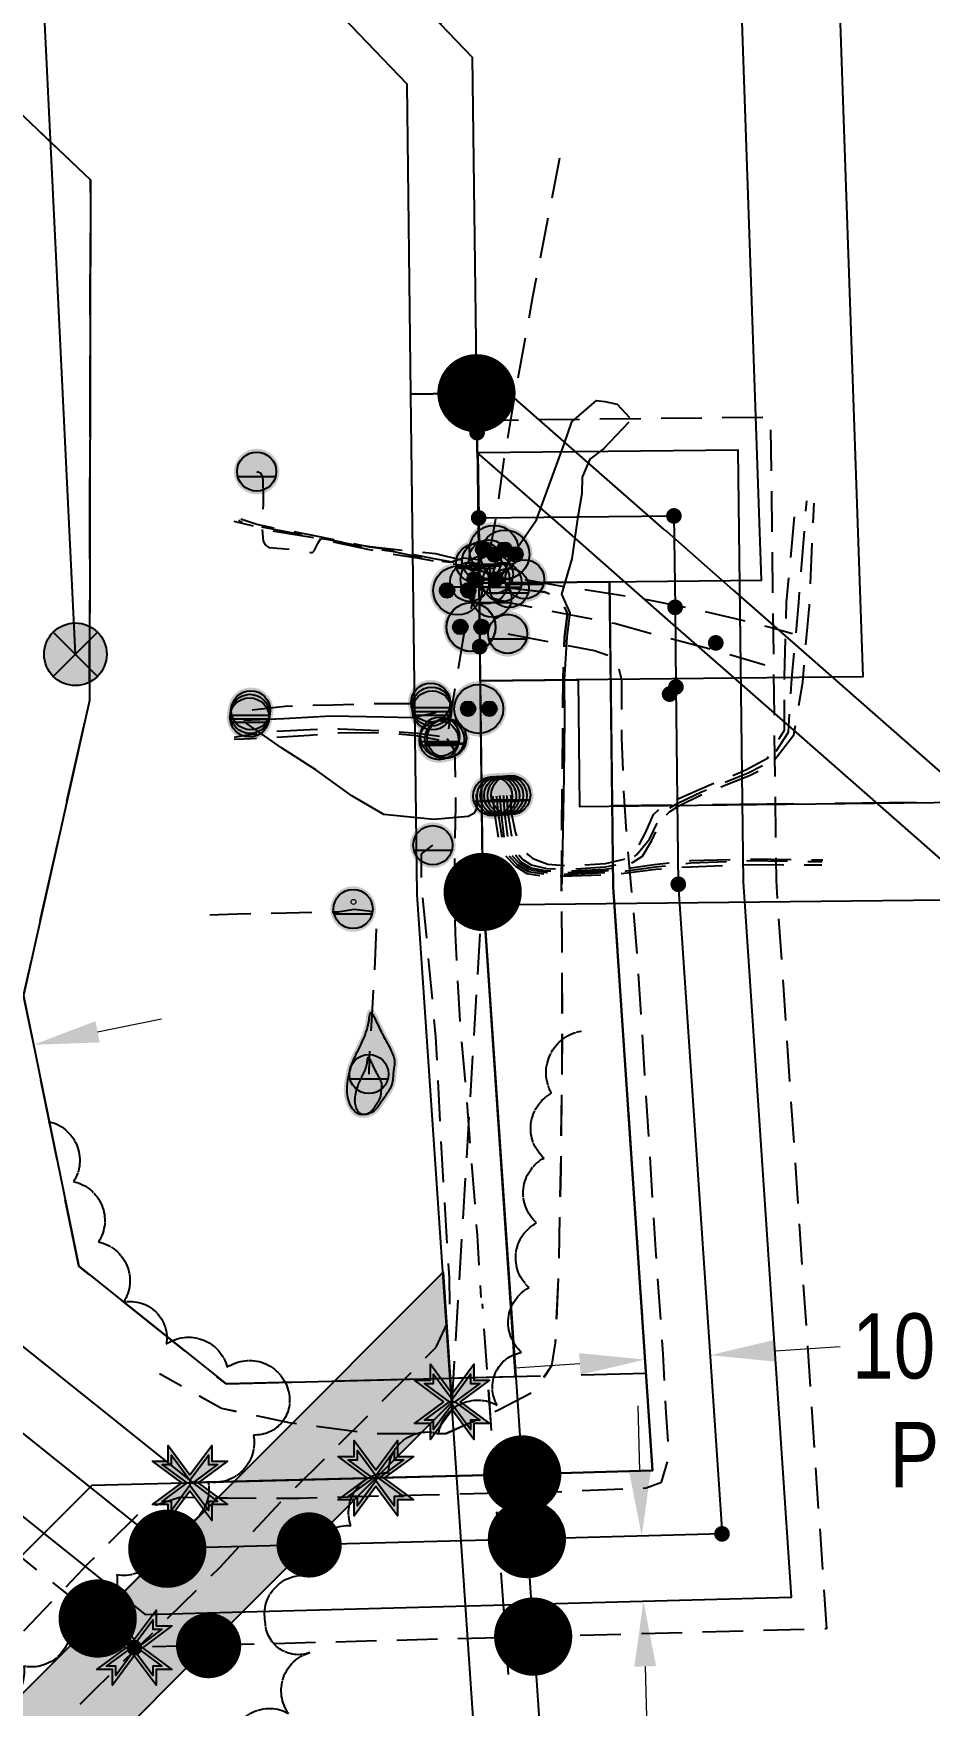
# Model space of a CAD drawing. Extents: x 623995 to 631000, y 5840139 to 5844688.
# Drawn here: x 625117.2 to 625254.6, y 5841146.2 to 5841402.6 of the extents above; entities that cross this region are included whole.
import ezdxf

# ---------------------------------------------------------------- set-up
doc = ezdxf.new("R2010")
doc.units = 0
doc.header["$LTSCALE"] = 5
doc.header["$PDSIZE"] = 0.5
for name, pattern in [('0', [1, 1, 0]), ('foc-ACCESSROAD', [3.75, 2.5, -1.25]), ('foc-TIELINE', [1.875, 1.25, -0.625]), ('POWERLINE5', [7.8, 2.4, -0.6, 0.6, -0.6, 0.6, -0.6, 2.4]), ('UG_PIPE', [1.875, 1.25, -0.625])]:
    doc.linetypes.add(name, pattern=pattern)
doc.layers.get('Defpoints').update_dxf_attribs({"color": 9})
for name, color, linetype in [('AS-CABLE', 224, 'foc-CABLE'), ('AS-PIPE-UG', 44, 'UG_PIPE'), ('AS-PIPE-UG-T', 44, 'Continuous'), ('AS-POWER', 104, 'foc-POWER'), ('AS-POWER-EXISTING', 72, 'POWERLINE5'), ('AS-SYMBOL', 7, 'Continuous'), ('C-RW', 13, 'Continuous'), ('C-WS', 13, 'foc-ACCESSROAD'), ('L-BD', 7, 'Continuous'), ('L-MON', 1, 'Continuous'), ('L-TIE', 7, 'foc-TIELINE'), ('P-PROPOSED', 10, 'Continuous'), ('P-PROPOSED-H', 21, 'Continuous'), ('T-BUSH', 110, '0')]:
    doc.layers.add(name, color=color, linetype=linetype)
doc.layers.add('AS-GENERAL', color=48, linetype='Continuous', lineweight=18)
doc.layers.add('C-RW-T', color=13, linetype='Continuous', lineweight=9)
doc.styles.add('80CG', font='ARIALN.TTF', dxfattribs={"height": 10})
doc.styles.add('foc-LtypeFont', font='ARIALN.TTF', dxfattribs={"height": 7.35})
doc.linetypes.add('foc-CABLE', pattern='A,2,-1,["C",foc-LtypeFont,S=0.2,R=0,X=-0.625,Y=-0.75],-1.24,8', length=12.24)
doc.linetypes.add('foc-POWER', pattern='A,6,-1,["P",foc-LtypeFont,S=0.2,R=0,X=-0.625,Y=-0.75],-1.24,4', length=12.24)
doc.dimstyles.new('Compass 5 000', dxfattribs={"dimscale": 5, "dimtxt": 9, "dimasz": 2, "dimexe": 0.2, "dimexo": 0.0625, "dimgap": 0.5, "dimtad": 0, "dimtih": 1, "dimtoh": 1, "dimzin": 0, "dimdsep": 46, "dimtxsty": '80CG', "dimcen": 0.1, "dimse1": 1, "dimse2": 1, "dimclrd": 256, "dimclrt": 256, "dimaunit": 1, "dimadec": 4, "dimazin": 0, "dimtfac": 0.06, "dimtofl": 0, "dimtmove": 0, "dimatfit": 1, "dimfxl": 0.2, "dimtolj": 1, "dimtzin": 0, "dimlwd": -1, "dimarcsym": 0})

# ---------------------------------------------------------------- blocks, each defined once
blk = doc.blocks.new('fdia')
at = {"color": 255, "const_width": 1}
blk.add_lwpolyline([(-0.5, 0, 1), (0.5, 0, 1)], format="xyb", close=True, dxfattribs=at)
blk = doc.blocks.new('Fdiaa')
blk.add_blockref('fdia', (0, 0))
blk = doc.blocks.new('fdib')
at = {"color": 1, "const_width": 1.6}
blk.add_lwpolyline([(-0.4, 0, 1), (0.4, 0, 1)], format="xyb", close=True, dxfattribs=at)
at = {"color": 1}
blk.add_circle((0, 0), 0.8, dxfattribs=at)
blk = doc.blocks.new('Fdibb')
blk.add_blockref('fdib', (0, 0))
blk = doc.blocks.new('fdicc')
for name in ['Fdibb', 'Fdiaa']:
    blk.add_blockref(name, (0, 0))
blk = doc.blocks.new('FDI')
blk.add_blockref('fdicc', (0, 0))
blk = doc.blocks.new('*D551')
at = {"layer": 'C-RW-T', "transparency": 16777216}
for p, q in [((625230.87, 5841200.59), (625240.85, 5841201.26)), ((625200.94, 5841198.57), (625190.97, 5841197.9))]:
    blk.add_line(p, q, dxfattribs=at)
for points in [[(625230.76, 5841202.25), (625230.99, 5841198.92), (625220.9, 5841199.91)], [(625200.83, 5841200.23), (625201.06, 5841196.91), (625210.92, 5841199.24)]]:
    blk.add_solid(points, dxfattribs=at)
at = {"layer": 'Defpoints', "color": 0, "transparency": 16777216}
for p in [(625210.16, 5841210.57), (625220.13, 5841211.24), (625220.9, 5841199.91)]:
    blk.add_point(p, dxfattribs=at)
at = {"layer": 'C-RW-T', "transparency": 16777216, "insert": (625279.94, 5841201.26), "char_height": 10, "attachment_point": 5, "style": '80CG'}
blk.add_mtext('\\A1;Obsidian\\P10.00 P/L R/W\\PPLA 091441', dxfattribs=at)
blk = doc.blocks.new('*D552')
at = {"layer": 'C-RW-T', "transparency": 16777216}
for p, q in [((625126.98, 5841249.5), (625136.78, 5841251.5)), ((625092.69, 5841242.52), (625074.81, 5841238.87))]:
    blk.add_line(p, q, dxfattribs=at)
for points in [[(625126.65, 5841251.13), (625127.31, 5841247.87), (625117.18, 5841247.51)], [(625092.36, 5841244.15), (625093.02, 5841240.88), (625102.49, 5841244.51)]]:
    blk.add_solid(points, dxfattribs=at)
at = {"layer": 'Defpoints', "color": 0, "transparency": 16777216}
for p in [(625102.49, 5841244.51), (625117.82, 5841244.37), (625103.13, 5841241.37)]:
    blk.add_point(p, dxfattribs=at)
at = {"layer": 'C-RW-T', "transparency": 16777216, "insert": (625035.73, 5841238.87), "char_height": 10, "attachment_point": 5, "style": '80CG'}
blk.add_mtext('\\A1;Obsidian\\P15.00 P/L R/W\\PPlan 892 3292\\PPLA 890473', dxfattribs=at)
blk = doc.blocks.new('POWERPOLE')
h = blk.add_hatch(color=255)
edge = h.paths.add_edge_path()
edge.add_arc((0, 0), 0.96, 0, 360)
at = {"linetype": 'Continuous'}
for p, q in [((0.679, -0.679), (-0.679, 0.679)), ((-0.679, -0.679), (0.679, 0.679))]:
    blk.add_line(p, q, dxfattribs=at)
blk.add_circle((0, 0), 0.96, dxfattribs=at)
blk = doc.blocks.new('RISER')
h = blk.add_hatch(color=255)
h.dxf.hatch_style = 1
edge = h.paths.add_edge_path()
edge.add_arc((0, 0), 0.7, 0, 360)
blk.add_hatch(color=48).paths.add_polyline_path([(0.581, -0.15), (-0.581, -0.15, 0.774597)])
at = {"color": 48}
blk.add_line((-0.581, -0.15), (0.581, -0.15), dxfattribs=at)
blk.add_circle((0, 0), 0.6, dxfattribs=at)
blk = doc.blocks.new('PIG')
h = blk.add_hatch(color=255)
h.dxf.hatch_style = 1
edge = h.paths.add_edge_path()
edge.add_arc((0, 0), 0.85, 0, 360)
at = {"layer": 'AS-SYMBOL'}
h = blk.add_hatch(color=48, dxfattribs=at)
h.dxf.hatch_style = 1
h.paths.add_polyline_path([(-0.101, 0.005, 1), (-0.551, 0.005, 1)])
h = blk.add_hatch(color=48, dxfattribs=at)
h.dxf.hatch_style = 1
h.paths.add_polyline_path([(0.101, 0.005, 1), (0.551, 0.005, 1)])
at = {"layer": 'AS-SYMBOL', "color": 48}
for centre, radius in [((0, 0), 0.75), ((-0.326, 0.005), 0.225), ((0.326, 0.005), 0.225)]:
    blk.add_circle(centre, radius, dxfattribs=at)
blk = doc.blocks.new('FLARE')
h = blk.add_hatch(color=255)
h.dxf.hatch_style = 1
h.paths.add_polyline_path([(0.163, 2.409, 0.114147), (0.125, 2.434), (0.109, 2.439, 0.261551), (0.012, 2.423), (0, 2.413, 0.131268), (-0.031, 2.371), (-0.04, 2.346, 0.041497), (-0.045, 2.33), (-0.053, 2.292, 0.015174), (-0.054, 2.286), (-0.061, 2.237, 0.004376), (-0.061, 2.236), (-0.068, 2.178), (-0.077, 2.114), (-0.087, 2.047), (-0.101, 1.977), (-0.118, 1.906), (-0.14, 1.833), (-0.165, 1.759), (-0.193, 1.684), (-0.223, 1.609), (-0.256, 1.534), (-0.289, 1.46), (-0.324, 1.388), (-0.358, 1.317), (-0.393, 1.247, 0.000505), (-0.393, 1.247), (-0.428, 1.176, 0.002398), (-0.428, 1.175), (-0.463, 1.104, 0.004177), (-0.464, 1.102), (-0.497, 1.029, 0.005735), (-0.498, 1.027), (-0.531, 0.951, 0.006994), (-0.532, 0.948), (-0.564, 0.869, 0.00791), (-0.565, 0.866), (-0.596, 0.781, 0.008323), (-0.597, 0.778), (-0.627, 0.688, 0.008095), (-0.628, 0.684), (-0.656, 0.59, 0.008067), (-0.656, 0.587), (-0.682, 0.489, 0.008387), (-0.682, 0.486), (-0.704, 0.386, 0.009056), (-0.705, 0.383), (-0.723, 0.283, 0.010123), (-0.724, 0.279), (-0.738, 0.181, 0.011689), (-0.739, 0.176), (-0.748, 0.081, 0.013925), (-0.748, 0.075), (-0.752, -0.017, 0.016488), (-0.752, -0.023), (-0.749, -0.11, 0.017255), (-0.749, -0.117), (-0.741, -0.198, 0.01735), (-0.74, -0.205), (-0.728, -0.28, 0.017311), (-0.726, -0.287), (-0.71, -0.357, 0.01715), (-0.708, -0.364), (-0.687, -0.429, 0.016886), (-0.685, -0.435), (-0.662, -0.495, 0.016546), (-0.659, -0.501), (-0.634, -0.556, 0.016164), (-0.631, -0.562), (-0.604, -0.611, 0.016329), (-0.6, -0.617), (-0.572, -0.661, 0.018828), (-0.568, -0.667), (-0.538, -0.707, 0.022087), (-0.533, -0.714), (-0.502, -0.748, 0.025345), (-0.495, -0.755), (-0.463, -0.785, 0.028234), (-0.454, -0.792), (-0.42, -0.817, 0.030298), (-0.409, -0.823), (-0.373, -0.843, 0.031129), (-0.362, -0.848), (-0.324, -0.864, 0.030544), (-0.312, -0.867), (-0.272, -0.878, 0.028465), (-0.26, -0.88), (-0.217, -0.887, 0.025311), (-0.207, -0.888), (-0.162, -0.89, 0.02283), (-0.153, -0.89), (-0.107, -0.887, 0.021226), (-0.099, -0.887), (-0.052, -0.88, 0.020401), (-0.044, -0.879), (0.002, -0.869, 0.020299), (0.01, -0.867), (0.055, -0.853, 0.020911), (0.063, -0.85), (0.106, -0.833, 0.022277), (0.114, -0.83), (0.154, -0.809, 0.023712), (0.163, -0.804), (0.2, -0.781, 0.022408), (0.207, -0.776), (0.242, -0.749, 0.01993), (0.248, -0.744), (0.28, -0.716, 0.017146), (0.285, -0.711), (0.314, -0.68, 0.014211), (0.318, -0.676), (0.345, -0.645, 0.011221), (0.348, -0.641), (0.374, -0.609, 0.008212), (0.376, -0.606), (0.4, -0.573, 0.005172), (0.402, -0.571), (0.425, -0.538, 0.002523), (0.425, -0.537), (0.448, -0.505, 0.001671), (0.448, -0.504), (0.47, -0.472, 0.001229), (0.471, -0.472), (0.492, -0.439, 0.00075), (0.493, -0.439), (0.514, -0.406, 0.00026), (0.515, -0.406), (0.537, -0.373), (0.56, -0.339), (0.583, -0.304), (0.608, -0.267), (0.634, -0.229, 0.001311), (0.634, -0.228), (0.661, -0.188, 0.003726), (0.662, -0.187), (0.689, -0.145, 0.006065), (0.691, -0.143), (0.717, -0.101, 0.008452), (0.719, -0.098), (0.744, -0.054, 0.010991), (0.746, -0.05), (0.77, -0.005, 0.013767), (0.772, 0), (0.793, 0.046, 0.016839), (0.795, 0.053), (0.813, 0.099, 0.019104), (0.815, 0.107), (0.829, 0.154, 0.016987), (0.83, 0.161), (0.841, 0.209, 0.013636), (0.842, 0.214), (0.849, 0.263, 0.010244), (0.85, 0.267), (0.855, 0.315, 0.006846), (0.856, 0.317), (0.86, 0.365, 0.003419), (0.86, 0.367), (0.863, 0.414), (0.867, 0.46), (0.871, 0.503), (0.876, 0.545), (0.881, 0.586), (0.887, 0.628, 0.001278), (0.887, 0.629), (0.893, 0.67, 0.004735), (0.893, 0.672), (0.898, 0.712, 0.008354), (0.899, 0.715), (0.902, 0.755, 0.012059), (0.902, 0.76), (0.904, 0.8, 0.015712), (0.904, 0.806), (0.903, 0.846, 0.018457), (0.903, 0.853), (0.899, 0.893, 0.018102), (0.898, 0.9), (0.891, 0.94, 0.016533), (0.89, 0.946), (0.88, 0.987, 0.014576), (0.878, 0.992), (0.866, 1.034, 0.012435), (0.864, 1.038), (0.849, 1.081, 0.010283), (0.847, 1.085), (0.829, 1.13, 0.00824), (0.828, 1.133), (0.807, 1.18, 0.00638), (0.806, 1.182), (0.782, 1.232, 0.004735), (0.781, 1.234), (0.755, 1.286, 0.003388), (0.755, 1.287), (0.727, 1.341, 0.002345), (0.726, 1.342), (0.697, 1.398, 0.001492), (0.696, 1.399), (0.666, 1.455, 0.000746), (0.666, 1.456), (0.635, 1.513), (0.604, 1.569), (0.575, 1.625), (0.546, 1.678), (0.52, 1.729), (0.495, 1.779), (0.471, 1.827), (0.448, 1.875), (0.425, 1.923), (0.401, 1.973), (0.377, 2.023), (0.353, 2.076, 0.000332), (0.353, 2.076), (0.327, 2.132, 0.001849), (0.326, 2.132), (0.3, 2.188, 0.0038), (0.299, 2.189), (0.273, 2.242, 0.006473), (0.272, 2.244), (0.246, 2.293, 0.010865), (0.244, 2.297), (0.22, 2.338, 0.019524), (0.215, 2.345), (0.193, 2.377, 0.041077), (0.183, 2.389)])
at = {"color": 48, "flags": 128}
for points in [[(0.109, -0.72), (0.069, -0.74), (0.026, -0.758), (-0.019, -0.771), (-0.065, -0.781), (-0.112, -0.788), (-0.158, -0.79), (-0.203, -0.788), (-0.246, -0.782), (-0.287, -0.771), (-0.325, -0.755), (-0.361, -0.735), (-0.395, -0.711), (-0.428, -0.681), (-0.458, -0.647), (-0.488, -0.608), (-0.516, -0.563), (-0.543, -0.514), (-0.569, -0.459), (-0.592, -0.399), (-0.612, -0.334), (-0.629, -0.264), (-0.642, -0.188), (-0.649, -0.107), (-0.652, -0.021), (-0.648, 0.071), (-0.639, 0.167), (-0.625, 0.265), (-0.607, 0.365), (-0.585, 0.464), (-0.56, 0.562), (-0.532, 0.656), (-0.502, 0.747), (-0.472, 0.831), (-0.439, 0.911), (-0.406, 0.987), (-0.373, 1.06), (-0.338, 1.132), (-0.304, 1.202), (-0.269, 1.273), (-0.233, 1.345), (-0.198, 1.418), (-0.164, 1.494), (-0.131, 1.57), (-0.1, 1.648), (-0.071, 1.725), (-0.045, 1.803), (-0.022, 1.88), (-0.003, 1.955), (0.011, 2.029), (0.022, 2.1), (0.031, 2.165), (0.038, 2.223), (0.045, 2.272), (0.053, 2.31), (0.063, 2.335), (0.075, 2.345), (0.091, 2.339), (0.111, 2.319), (0.133, 2.287), (0.158, 2.246), (0.183, 2.197), (0.21, 2.144), (0.236, 2.089), (0.262, 2.034), (0.287, 1.981), (0.311, 1.93), (0.334, 1.88), (0.358, 1.832), (0.381, 1.783), (0.406, 1.734), (0.431, 1.684), (0.458, 1.632), (0.486, 1.578), (0.516, 1.522), (0.547, 1.465), (0.578, 1.408), (0.608, 1.351), (0.638, 1.295), (0.666, 1.241), (0.692, 1.189), (0.715, 1.139), (0.736, 1.092), (0.755, 1.048), (0.77, 1.005), (0.783, 0.963), (0.792, 0.923), (0.799, 0.883), (0.803, 0.843), (0.804, 0.804), (0.803, 0.764), (0.799, 0.724), (0.794, 0.684), (0.788, 0.642), (0.782, 0.6), (0.776, 0.557), (0.771, 0.513), (0.767, 0.468), (0.764, 0.421), (0.76, 0.374), (0.756, 0.326), (0.75, 0.278), (0.743, 0.23), (0.733, 0.182), (0.719, 0.134), (0.702, 0.087), (0.681, 0.041), (0.658, -0.004), (0.632, -0.048), (0.606, -0.091), (0.579, -0.132), (0.552, -0.172), (0.525, -0.211), (0.5, -0.248), (0.477, -0.283), (0.454, -0.317), (0.431, -0.351), (0.409, -0.383), (0.388, -0.416), (0.366, -0.448), (0.343, -0.481), (0.32, -0.514), (0.296, -0.547), (0.27, -0.579), (0.242, -0.611), (0.213, -0.641), (0.181, -0.67), (0.147, -0.696)], [(0.018, -0.749), (-0.005, -0.76), (-0.029, -0.77), (-0.054, -0.778), (-0.08, -0.783), (-0.106, -0.787), (-0.132, -0.788), (-0.157, -0.787), (-0.181, -0.783), (-0.204, -0.777), (-0.225, -0.769), (-0.246, -0.758), (-0.265, -0.744), (-0.283, -0.727), (-0.3, -0.708), (-0.317, -0.686), (-0.332, -0.661), (-0.348, -0.633), (-0.362, -0.603), (-0.375, -0.569), (-0.386, -0.533), (-0.396, -0.493), (-0.403, -0.451), (-0.407, -0.406), (-0.408, -0.357), (-0.406, -0.306), (-0.401, -0.252), (-0.394, -0.197), (-0.383, -0.142), (-0.371, -0.086), (-0.357, -0.031), (-0.341, 0.022), (-0.325, 0.072), (-0.308, 0.12), (-0.29, 0.165), (-0.271, 0.207), (-0.252, 0.248), (-0.233, 0.288), (-0.213, 0.328), (-0.194, 0.367), (-0.174, 0.407), (-0.155, 0.449), (-0.135, 0.491), (-0.117, 0.534), (-0.099, 0.577), (-0.083, 0.62), (-0.068, 0.664), (-0.056, 0.707), (-0.045, 0.749), (-0.037, 0.791), (-0.031, 0.83), (-0.026, 0.867), (-0.022, 0.899), (-0.018, 0.927), (-0.014, 0.948), (-0.008, 0.962), (-0.001, 0.968), (0.008, 0.964), (0.019, 0.953), (0.031, 0.935), (0.045, 0.912), (0.059, 0.885), (0.074, 0.855), (0.089, 0.824), (0.103, 0.793), (0.117, 0.764), (0.131, 0.735), (0.144, 0.707), (0.157, 0.68), (0.17, 0.653), (0.184, 0.625), (0.198, 0.597), (0.213, 0.568), (0.229, 0.538), (0.246, 0.507), (0.263, 0.475), (0.28, 0.443), (0.297, 0.411), (0.314, 0.38), (0.329, 0.349), (0.344, 0.32), (0.357, 0.292), (0.369, 0.266), (0.379, 0.241), (0.388, 0.217), (0.395, 0.194), (0.4, 0.171), (0.404, 0.149), (0.406, 0.126), (0.407, 0.104), (0.406, 0.082), (0.404, 0.06), (0.401, 0.037), (0.398, 0.014), (0.395, -0.009), (0.391, -0.034), (0.388, -0.058), (0.386, -0.084), (0.384, -0.11), (0.382, -0.136), (0.38, -0.163), (0.377, -0.19), (0.373, -0.217), (0.367, -0.244), (0.359, -0.271), (0.349, -0.297), (0.338, -0.323), (0.325, -0.348), (0.311, -0.373), (0.296, -0.397), (0.281, -0.42), (0.265, -0.442), (0.251, -0.464), (0.237, -0.484), (0.223, -0.504), (0.211, -0.523), (0.198, -0.542), (0.186, -0.56), (0.174, -0.579), (0.161, -0.597), (0.149, -0.615), (0.136, -0.633), (0.122, -0.652), (0.108, -0.67), (0.092, -0.688), (0.076, -0.705), (0.058, -0.721), (0.039, -0.736)]]:
    blk.add_lwpolyline(points, close=True, dxfattribs=at)
blk = doc.blocks.new('PLIA')
at = {"color": 255, "const_width": 1}
blk.add_lwpolyline([(-0.5, 0, 1), (0.5, 0, 1)], format="xyb", close=True, dxfattribs=at)
blk = doc.blocks.new('PLIAA')
blk.add_blockref('PLIA', (0, 0))
blk = doc.blocks.new('PLIB')
at = {"color": 1}
blk.add_circle((0, 0), 0.8, dxfattribs=at)
blk = doc.blocks.new('PLIBB')
blk.add_blockref('PLIB', (0, 0))
blk = doc.blocks.new('PLICC')
for name in ['PLIAA', 'PLIBB']:
    blk.add_blockref(name, (0, 0))
blk = doc.blocks.new('PLI')
blk.add_blockref('PLICC', (0, 0))
blk = doc.blocks.new('TEMP')
h = blk.add_hatch(color=255)
h.dxf.hatch_style = 1
h.paths.add_polyline_path([(0, 0.251), (-0.666, 1.152), (-0.666, 0.666), (-1.152, 0.666), (-0.251, 0), (-1.152, -0.666), (-0.666, -0.666), (-0.666, -1.152), (0, -0.251), (0.666, -1.152), (0.666, -0.666), (1.152, -0.666), (0.251, 0), (1.152, 0.666), (0.666, 0.666), (0.666, 1.152)])
h.paths.add_polyline_path([(0.566, 0.849), (0.566, 0.566), (0.849, 0.566), (0.083, 0), (0.849, -0.566), (0.566, -0.566), (0.566, -0.849), (0, -0.083), (-0.566, -0.849), (-0.566, -0.566), (-0.849, -0.566), (-0.083, 0), (-0.849, 0.566), (-0.566, 0.566), (-0.566, 0.849), (0, 0.083)], flags=16)
h = blk.add_hatch(color=1)
h.dxf.hatch_style = 1
h.paths.add_polyline_path([(0, 0.083), (-0.566, 0.849), (-0.566, 0.566), (-0.849, 0.566), (-0.083, 0), (-0.849, -0.566), (-0.566, -0.566), (-0.566, -0.849), (0, -0.083), (0.566, -0.849), (0.566, -0.566), (0.849, -0.566), (0.083, 0), (0.849, 0.566), (0.566, 0.566), (0.566, 0.849)])
at = {"color": 1}
for p, q in [((-0.083, 0), (0.083, 0)), ((0, 0.083), (0, -0.083))]:
    blk.add_line(p, q, dxfattribs=at)
at = {"color": 255, "flags": 128}
blk.add_lwpolyline([(-0.251, 0), (-1.152, 0.666), (-0.666, 0.666), (-0.666, 1.152), (0, 0.251), (0.666, 1.152), (0.666, 0.666), (1.152, 0.666), (0.251, 0), (1.152, -0.666), (0.666, -0.666), (0.666, -1.152), (0, -0.251), (-0.666, -1.152), (-0.666, -0.666), (-1.152, -0.666)], close=True, dxfattribs=at)
at = {"color": 1, "flags": 128}
blk.add_lwpolyline([(-0.083, 0), (-0.849, 0.566), (-0.566, 0.566), (-0.566, 0.849), (0, 0.083), (0.566, 0.849), (0.566, 0.566), (0.849, 0.566), (0.083, 0), (0.849, -0.566), (0.566, -0.566), (0.566, -0.849), (0, -0.083), (-0.566, -0.849), (-0.566, -0.566), (-0.849, -0.566)], close=True, dxfattribs=at)
blk = doc.blocks.new('*D779')
at = {"layer": 'C-RW-T', "transparency": 16777216}
for p, q in [((625210.16, 5841182.17), (625209.89, 5841192.17)), ((625210.96, 5841152.19), (625212.28, 5841102.83)), ((625212.28, 5841102.83), (625222.28, 5841102.83))]:
    blk.add_line(p, q, dxfattribs=at)
for points in [[(625211.82, 5841182.22), (625208.49, 5841182.13), (625210.43, 5841172.18)], [(625212.63, 5841152.24), (625209.29, 5841152.15), (625210.69, 5841162.19)]]:
    blk.add_solid(points, dxfattribs=at)
at = {"layer": 'Defpoints', "color": 0, "transparency": 16777216}
for p in [(625210.59, 5841172.18), (625210.69, 5841162.19), (625210.86, 5841162.2)]:
    blk.add_point(p, dxfattribs=at)
at = {"layer": 'C-RW-T', "transparency": 16777216, "insert": (625269.61, 5841102.83), "char_height": 10, "attachment_point": 5, "style": '80CG', "bg_fill": 3, "box_fill_scale": 1.1, "bg_fill_color": 256, "bg_fill_true_color": 13158600, "bg_fill_transparency": 0}
blk.add_mtext('\\A1;Obsidian\\P10.00 P/L R/W\\PPLA 091615\\P(Not Constructed)\\P(To be Cancelled)', dxfattribs=at)

msp = doc.modelspace()

# ---------------------------------------------------------------- hatches: boundary and pattern name
at = {"layer": 'P-PROPOSED-H'}
h = msp.add_hatch(color=256, dxfattribs=at)
h.dxf.hatch_style = 1
h.paths.add_polyline_path([(624528.185, 5840552.01), (624527.854, 5840563.802), (624529.77, 5840565.855), (624790.995, 5840841.838), (624815.046, 5840842.48), (624880.629, 5840911.844), (624897.855, 5840930.054), (625179.993, 5841212.629), (625181.289, 5841192.706), (624908.61, 5840919.604), (624898.394, 5840908.801), (624902.029, 5840905.364), (624823.873, 5840822.716), (624799.816, 5840822.074), (624543.216, 5840550.977), (624517.045, 5840530.799), (624499.835, 5840526.987), (624501.83, 5840510.541), (624491.906, 5840509.337), (624488.819, 5840534.787), (624512.707, 5840540.077)])

# ---------------------------------------------------------------- linework, layer by layer
at = {"layer": 'AS-CABLE', "flags": 128}
for points in [[(625188.252, 5841318.109), (625191.282, 5841323.588), (625194.271, 5841327.996), (625198.536, 5841339.624), (625199.695, 5841343.055), (625203.505, 5841346.313), (625204.775, 5841346.168), (625206.671, 5841345.722), (625208.537, 5841343.695)], [(625208.438, 5841343), (625204.549, 5841338.891), (625202.488, 5841337.31), (625201.314, 5841334.538), (625201.256, 5841332.045), (625200.586, 5841328.151), (625199.717, 5841322.022), (625198.148, 5841316.63), (625199.386, 5841313.723), (625198.932, 5841310.069), (625198.55, 5841303.483), (625198.563, 5841297.462), (625198.479, 5841288.717), (625198.173, 5841272.145)], [(625178.842, 5841298.412), (625175.188, 5841297.638), (625170.895, 5841297.758), (625162.822, 5841297.894), (625155.562, 5841297.502), (625149.399, 5841297.25)], [(625185.064, 5841285.955), (625185.147, 5841283.792), (625184.698, 5841282.991), (625183.831, 5841282.502), (625178.531, 5841282.048), (625170.9, 5841282.817), (625165.965, 5841285.704), (625160.434, 5841289.655), (625155.191, 5841293.026), (625149.412, 5841297.068)]]:
    msp.add_lwpolyline(points, dxfattribs=at)
at = {"layer": 'AS-GENERAL'}
msp.add_circle((625166.233, 5841269.419), 0.378, dxfattribs=at)
at = {"layer": 'AS-PIPE-UG', "flags": 128}
for points in [[(625186.965, 5841322), (625187.091, 5841322.822), (625188.149, 5841328.522), (625189.35, 5841337.332), (625191.366, 5841349.201), (625193.796, 5841362.511), (625197.999, 5841384.23)], [(625151.385, 5841335.402), (625151.418, 5841335.391), (625151.948, 5841335.199), (625152.219, 5841334.65), (625152.316, 5841334.192), (625152.376, 5841331.608), (625152.364, 5841330.257), (625152.212, 5841328.433), (625152.191, 5841327.215), (625152.374, 5841324.722), (625152.712, 5841324.147), (625153.275, 5841323.75), (625155.205, 5841323.63), (625157.725, 5841323.334), (625159.683, 5841323.003), (625159.969, 5841323.014), (625160.206, 5841323.27), (625160.813, 5841324.496), (625161.208, 5841325.143), (625161.745, 5841325.104), (625162.656, 5841324.942), (625168.812, 5841323.932), (625172.357, 5841323.481), (625178.807, 5841322.842), (625184.862, 5841321.38)], [(625189.25, 5841285.662), (625189.348, 5841283.354), (625189.902, 5841278.969), (625190.758, 5841277.029), (625191.917, 5841275.547), (625193.428, 5841274.633), (625195.891, 5841274.185), (625199.641, 5841274.175), (625204.874, 5841274.423), (625208.008, 5841274.996), (625209.007, 5841275.454), (625210.547, 5841276.448), (625211.954, 5841278.822), (625213.512, 5841282.109), (625214.676, 5841283.205), (625216.133, 5841284.126), (625219.705, 5841285.918), (625226.952, 5841288.791), (625230.183, 5841290.419), (625233.755, 5841295.058), (625235.111, 5841303.111), (625236.137, 5841314.809), (625236.871, 5841330.576)], [(625189.763, 5841285.697), (625189.829, 5841283.346), (625190.534, 5841278.999), (625191.123, 5841277.199), (625192.199, 5841275.912), (625193.482, 5841275.12), (625195.899, 5841274.522), (625199.634, 5841274.47), (625204.83, 5841274.78), (625207.972, 5841275.418), (625209.687, 5841276.693), (625211.64, 5841279.015), (625213.19, 5841282.36), (625214.357, 5841283.654), (625215.985, 5841284.565), (625219.598, 5841286.291), (625226.74, 5841289.21), (625229.936, 5841290.855), (625232.925, 5841295.444), (625233.459, 5841303.658), (625234.498, 5841315.269), (625235.743, 5841330.914)], [(625190.351, 5841285.698), (625190.352, 5841283.412), (625191.025, 5841280.161), (625191.365, 5841279.069), (625192.292, 5841277.426), (625193.017, 5841276.645), (625193.716, 5841276.097), (625196.016, 5841275.217), (625199.654, 5841274.943), (625204.861, 5841275.288), (625207.719, 5841275.995), (625209.729, 5841277.562), (625211.029, 5841280.027), (625212.241, 5841282.813), (625213.586, 5841284.083), (625215.615, 5841285.084), (625219.257, 5841286.66), (625226.414, 5841289.682), (625229.726, 5841291.453), (625232.301, 5841295.749), (625232.319, 5841303.88), (625232.648, 5841315.337), (625234.063, 5841330.853)], [(625187.645, 5841319.675), (625184.982, 5841320.268), (625182.334, 5841321.065), (625178.317, 5841321.696), (625176.036, 5841322.134), (625172.298, 5841322.686), (625168.694, 5841323.389), (625160.121, 5841325.218), (625154.117, 5841326.219), (625152.767, 5841326.543), (625147.922, 5841327.773)], [(625185.883, 5841321.693), (625185.401, 5841321.854), (625183.12, 5841322.109), (625181.048, 5841321.458), (625178.335, 5841321.841), (625176.093, 5841322.312), (625172.417, 5841323.094), (625168.798, 5841323.653), (625160.222, 5841325.355), (625154.07, 5841326.526), (625153.014, 5841326.729), (625151.326, 5841327.066), (625150.321, 5841327.384), (625148.838, 5841327.732), (625148.642, 5841327.952)], [(625188.936, 5841318.445), (625187.367, 5841318.754), (625186.876, 5841318.822), (625187.24, 5841320.385), (625185.015, 5841320.862), (625182.237, 5841321.358), (625178.37, 5841322.091), (625172.389, 5841323.285), (625168.744, 5841323.806), (625160.258, 5841325.531), (625154.114, 5841326.721), (625151.409, 5841327.269), (625148.944, 5841328.096)], [(625190.129, 5841317.588), (625195.618, 5841316.944), (625197.481, 5841316.153), (625198.306, 5841315.084), (625199.02, 5841313.65), (625198.557, 5841310.034), (625198.31, 5841303.609), (625198.281, 5841297.458), (625198.214, 5841288.694), (625198.073, 5841272.132), (625198.16, 5841262.812), (625198.196, 5841251.689), (625198.155, 5841242.15), (625197.981, 5841228.404), (625197.646, 5841212.559), (625197.154, 5841201.819), (625196.571, 5841198.303), (625193.99, 5841194.361), (625188.567, 5841191.54), (625180.431, 5841187.879), (625169.131, 5841187.86), (625156.39, 5841189.544), (625145.969, 5841191.746), (625136.463, 5841197.051)], [(625190.149, 5841317.577), (625195.638, 5841316.933), (625197.501, 5841316.142), (625198.326, 5841315.073), (625199.04, 5841313.639), (625198.577, 5841310.023), (625198.33, 5841303.598), (625198.301, 5841297.447), (625198.234, 5841288.683), (625198.093, 5841272.121), (625198.18, 5841262.801), (625198.216, 5841251.678), (625198.175, 5841242.139), (625198.001, 5841228.393), (625197.666, 5841212.548), (625197.174, 5841201.808), (625196.591, 5841198.292), (625194.01, 5841194.35), (625188.587, 5841191.529), (625180.451, 5841187.868), (625169.151, 5841187.849), (625156.41, 5841189.533), (625145.989, 5841191.735), (625136.483, 5841197.04)], [(625180.842, 5841295.949), (625181.127, 5841297.833), (625181.669, 5841301.247), (625183.321, 5841311.159), (625184.689, 5841315.829), (625184.813, 5841316.42), (625184.075, 5841318.194)], [(625192.484, 5841318.879), (625198.506, 5841317.804), (625209.347, 5841316.151), (625218.335, 5841314.378), (625224.764, 5841312.878), (625230.474, 5841311.463), (625233.558, 5841310.552)], [(625187.485, 5841316.061), (625190.303, 5841315.29), (625196.876, 5841313.972), (625206.271, 5841312.134), (625211.7, 5841310.638), (625221.079, 5841308.168), (625229.325, 5841305.761)], [(624584.91, 5840635.459), (624607.857, 5840660.307), (624638.046, 5840692.515), (624677.614, 5840736.471), (624714.058, 5840773.65), (624745.206, 5840805.234), (624772.857, 5840833.634), (624782.035, 5840843.081), (624787.047, 5840848.028), (624792.96, 5840852.262), (624798.5, 5840852.347), (624808.462, 5840852.119), (624816.042, 5840855.515), (624821.034, 5840860.584), (624826.113, 5840865.798), (624834.424, 5840874.468), (624846.542, 5840887.021), (624867.918, 5840907.435), (624885.491, 5840924.885), (624901.201, 5840940.867), (624937.675, 5840978.783), (624983.068, 5841025.055), (625024.845, 5841066.072), (625062.897, 5841104.04), (625103.314, 5841144.655), (625125.633, 5841168.05), (625133.974, 5841176.238), (625139.556, 5841178.16), (625146.873, 5841178.018), (625157.921, 5841177.995), (625176.786, 5841178.514), (625198.338, 5841179.017), (625211.126, 5841179.55), (625213.484, 5841180.465), (625214.622, 5841184.455), (625214.192, 5841191.131), (625213.726, 5841200.063), (625212.663, 5841215.246), (625209.846, 5841259.812), (625209.176, 5841268.406), (625208.198, 5841278.425), (625207.661, 5841287.246), (625207.373, 5841294.54), (625207.385, 5841303.409), (625206.597, 5841306.757), (625203.2, 5841307.914), (625189.887, 5841310.491)], [(625175.634, 5841299.794), (625170.904, 5841299.809), (625163.074, 5841299.589), (625155.767, 5841299.401), (625150.476, 5841298.804)], [(625179.425, 5841294.756), (625175.977, 5841295.264), (625170.815, 5841295.619), (625164.083, 5841295.889), (625159.604, 5841295.816), (625153.373, 5841295.494), (625149.325, 5841294.897), (625147.935, 5841294.653)], [(625179.353, 5841294.218), (625175.859, 5841294.896), (625170.707, 5841295.335), (625163.903, 5841295.316), (625159.41, 5841294.924), (625153.301, 5841294.572), (625149.436, 5841294.394), (625147.959, 5841294.341)], [(625180.543, 5841294.474), (625181.708, 5841292.683), (625181.897, 5841284.204), (625181.67, 5841273.091), (625181.806, 5841264.541), (625182.536, 5841251.174), (625183.767, 5841236.621), (625185.182, 5841218.331), (625185.757, 5841208.749)], [(625187.611, 5841285.542), (625187.825, 5841283.258), (625188.449, 5841279.146), (625189.407, 5841276.604), (625191.083, 5841274.914), (625192.793, 5841273.773), (625195.89, 5841273.308), (625199.66, 5841273.417), (625204.743, 5841273.579), (625208.221, 5841273.88), (625212.611, 5841274.443), (625217.886, 5841274.821), (625226.896, 5841275.154), (625238.057, 5841275.08)], [(625188.172, 5841285.56), (625188.358, 5841283.218), (625188.996, 5841279.147), (625189.791, 5841276.789), (625191.373, 5841275.081), (625193.027, 5841274.09), (625195.909, 5841273.638), (625199.659, 5841273.693), (625204.804, 5841273.907), (625208.133, 5841274.172), (625212.51, 5841274.784), (625217.978, 5841275.415), (625226.738, 5841275.742), (625238.101, 5841275.593)], [(625188.696, 5841285.557), (625188.817, 5841283.326), (625189.302, 5841279.079), (625190.21, 5841276.873), (625191.613, 5841275.344), (625193.192, 5841274.379), (625195.895, 5841273.944), (625199.684, 5841273.939), (625204.812, 5841274.203), (625208.1, 5841274.534), (625212.319, 5841275.168), (625217.982, 5841275.743), (625226.824, 5841276.01), (625238.196, 5841275.866)], [(624496.266, 5840514.901), (624496.259, 5840514.9), (624495.089, 5840523.651), (624494.327, 5840530.887), (624498.884, 5840533.32), (624508.932, 5840534.167), (624514.874, 5840535.436), (624529.762, 5840551.544), (624551.716, 5840574.076), (624565.672, 5840588.389), (624585.366, 5840608.676), (624594.439, 5840618.431), (624652.183, 5840679.447), (624727.434, 5840757.795), (624779.127, 5840811.73), (624799.364, 5840827.553), (624816.672, 5840829.903), (624824.887, 5840833.873), (624829.24, 5840838.71), (624845.423, 5840856.568), (624859.273, 5840871.579), (624870.458, 5840883.129), (624889.062, 5840900.675), (624896.065, 5840909.275), (624893.111, 5840913.459), (624896.142, 5840918.907), (624904.193, 5840926.975), (624921.205, 5840944.333), (624943.806, 5840966.939), (624980.533, 5841003.494), (625018.452, 5841040.736), (625046.791, 5841069.361), (625071.824, 5841094.422), (625101.344, 5841123.488), (625126.659, 5841148.769), (625145.725, 5841167.367), (625155.073, 5841177.417), (625168.467, 5841190.643), (625178.9, 5841201.129), (625181.047, 5841205.741), (625180.932, 5841211.774), (625180.04, 5841226.117), (625178.862, 5841248.742), (625177.663, 5841261.653), (625176.642, 5841272.601), (625176.673, 5841276.775), (625178.405, 5841278.109), (625178.398, 5841278.118)], [(625144.224, 5841267.437), (625148.397, 5841267.606), (625155.952, 5841267.759), (625163.887, 5841267.896), (625166.335, 5841268.301), (625168.532, 5841268.036), (625169.57, 5841267.774), (625169.845, 5841267.65), (625169.87, 5841267.046), (625169.738, 5841265.643), (625169.36, 5841257.53), (625169.039, 5841252.062), (625168.62, 5841245.189), (625168.589, 5841243.011)], [(625189.993, 5841150.956), (625188.604, 5841170.431), (625187.511, 5841186.641), (625185.999, 5841207.805)], [(625190.013, 5841150.945), (625188.624, 5841170.42), (625187.531, 5841186.63), (625186.019, 5841207.794)]]:
    msp.add_lwpolyline(points, dxfattribs=at)
at = {"layer": 'AS-PIPE-UG-T', "flags": 128}
for points in [[(625186.965, 5841322), (625186.956, 5841321.963)], [(625184.862, 5841321.38), (625184.961, 5841321.348)], [(625187.645, 5841319.675), (625187.698, 5841319.667)], [(625184.075, 5841318.194), (625184.05, 5841318.482)], [(625188.936, 5841318.445), (625188.987, 5841318.449)], [(625190.149, 5841317.577), (625190.113, 5841317.568)], [(625187.485, 5841316.061), (625187.478, 5841316.057)], [(625188.172, 5841285.56), (625188.179, 5841285.635)], [(625188.696, 5841285.557), (625188.696, 5841285.557), (625188.677, 5841285.711)], [(625189.25, 5841285.662), (625189.259, 5841285.725)], [(625189.763, 5841285.697), (625189.801, 5841285.738)], [(625190.351, 5841285.698), (625190.354, 5841285.807)], [(625187.611, 5841285.542), (625187.576, 5841285.628)]]:
    msp.add_lwpolyline(points, dxfattribs=at)
at = {"layer": 'AS-POWER', "flags": 128}
msp.add_lwpolyline([(625019.169, 5841503.383), (625101.925, 5841424.804), (625118.132, 5841418.998), (625123.569, 5841307.407)], dxfattribs=at)
at = {"layer": 'C-RW', "flags": 128}
for points in [[(625280.178, 5841636.882), (625234.246, 5841598.977), (625234.6, 5841586.231), (625234.772, 5841580.06), (625235.215, 5841567.281), (625235.447, 5841560.594), (625235.9, 5841547.541), (625236.819, 5841521.039), (625237.089, 5841513.252), (625244.322, 5841303.915), (625185.69, 5841303.3), (625185.533, 5841318.294), (625228.805, 5841318.748), (625222.52, 5841500.327), (625222.25, 5841508.114), (625221.331, 5841534.614), (625220.877, 5841547.667), (625220.615, 5841555.232), (625219.959, 5841574.149), (625219.519, 5841586.824), (625218.863, 5841605.743), (625272.72, 5841650.188)], [(625285.174, 5841627.969), (625210.168, 5841566.069), (625195.336, 5841553.83), (625159.854, 5841524.549), (625124.14, 5841461.841), (625131.11, 5841454.569), (625145.26, 5841439.808), (625184.448, 5841398.925), (625185.09, 5841347.416), (625175.034, 5841347.291), (625174.442, 5841394.832), (625137.733, 5841433.13), (625123.583, 5841447.892), (625116.613, 5841455.163), (625111.692, 5841460.298), (625152.03, 5841531.13), (625194.896, 5841566.504), (625209.729, 5841578.744), (625280.178, 5841636.882)], [(624870.474, 5841173.221), (625090.285, 5841358.912), (625090.184, 5841304.204), (625079.274, 5841255.406), (625091.752, 5841194.154), (625134.291, 5841160.145), (625233.413, 5841162.799), (625226.029, 5841272.52), (625225.24, 5841338.705), (625185.323, 5841338.286), (625185.428, 5841328.29), (625215.363, 5841328.604), (625215.551, 5841314.582), (625215.674, 5841302.373), (625216.037, 5841272.124), (625222.74, 5841172.513), (625192.818, 5841171.692), (625137.624, 5841170.262), (625100.824, 5841199.699), (625089.496, 5841255.309), (625100.179, 5841303.091), (625100.299, 5841368.317), (625093.723, 5841374.902), (624860.472, 5841177.858)], [(625947.869, 5840669.21), (625847.53, 5840757.242), (625816.655, 5840784.329), (625680.836, 5840903.483), (625659.781, 5840921.955), (625401.577, 5841148.495), (625272.16, 5841262.047), (625224.545, 5841303.821), (625214.434, 5841312.692), (625198.874, 5841326.344), (625187.62, 5841336.219), (625185.203, 5841338.339), (625185.036, 5841351.785), (625202.578, 5841336.394), (625213.832, 5841326.52), (625214.26, 5841326.22), (625224.38, 5841317.282), (625272.543, 5841275.009), (625415.626, 5841149.468), (625673.742, 5840923.005), (625694.786, 5840904.543), (625816.303, 5840797.937), (625847.178, 5840770.851), (625947.431, 5840682.883)], [(625201.656, 5840208.492), (625198.872, 5840309.322), (625198.039, 5840339.502), (625194.089, 5840482.563), (625191.302, 5840583.522), (625190.932, 5840596.919), (625213.786, 5840715.204), (625175.991, 5841270.548), (625175.034, 5841347.291), (625185.09, 5841347.416), (625186.043, 5841270.952), (625223.983, 5840713.486), (625201.013, 5840596.094), (625201.07, 5840594.054), (625204.412, 5840472.991), (625208.078, 5840340.197), (625208.911, 5840310.017), (625211.695, 5840209.172)], [(624887.092, 5840940.511), (625126.182, 5841179.965), (625192.559, 5841181.685), (625212.068, 5841182.22), (625206.045, 5841271.728), (625205.678, 5841302.263), (625205.555, 5841314.465), (625205.501, 5841318.504), (625185.533, 5841318.294), (625185.428, 5841328.29), (625185.533, 5841318.294)], [(625185.428, 5841328.29), (625215.363, 5841328.604), (625215.551, 5841314.582), (625215.674, 5841302.373), (625216.037, 5841272.124), (625222.74, 5841172.513), (625192.818, 5841171.692), (625137.677, 5841170.263), (624897.848, 5840930.061)], [(625946.439, 5840713.839), (625917.417, 5840736.003), (625846.469, 5840798.251), (625815.594, 5840825.339), (625722.881, 5840906.675), (625701.83, 5840925.144), (625443.915, 5841151.427), (625308.489, 5841270.251), (625186.182, 5841268.916), (625186.043, 5841270.952), (625185.69, 5841303.3), (625200.684, 5841303.464), (625200.895, 5841284.072), (625314.047, 5841285.317), (625330.616, 5841270.777), (625464.885, 5841152.879), (625722.472, 5840926.716), (625715.521, 5840926.188), (625736.58, 5840907.72), (625743.54, 5840908.248), (625815.07, 5840845.591), (625845.944, 5840818.546), (625926.714, 5840747.795), (625945.82, 5840733.16)]]:
    msp.add_lwpolyline(points, dxfattribs=at)
at = {"layer": 'C-WS', "flags": 128}
msp.add_lwpolyline([(625102.909, 5841401.966), (625145.432, 5841439.628), (625179.402, 5841404.189), (625269.337, 5841406.672), (625272.303, 5841284.858), (625205.896, 5841284.127), (625206.045, 5841271.728), (625211.066, 5841197.107), (625146.695, 5841195.496), (625124.095, 5841213.575), (625115.64, 5841255.081), (625125.755, 5841300.324), (625125.902, 5841380.121), (625102.909, 5841401.966)], close=True, dxfattribs=at)
at = {"layer": 'L-BD', "color": 5}
msp.add_line((625192.818, 5841171.692), (625192.79, 5841171.69), dxfattribs=at)
at = {"layer": 'L-TIE'}
msp.add_line((625181.345, 5841192.762), (625186.043, 5841270.952), dxfattribs=at)
at = {"layer": 'L-TIE', "flags": 128}
msp.add_lwpolyline([(625185.271, 5841343.284), (625230.178, 5841343.755), (625231.026, 5841272.717), (625238.749, 5841157.942), (625132.598, 5841155.1), (625087.216, 5841191.381), (625074.164, 5841255.454), (625085.187, 5841304.76), (625085.267, 5841348.13), (624875.474, 5841170.902), (624875.748, 5840916.425), (624891.555, 5840901.491), (624821.67, 5840827.687), (624797.61, 5840827.023), (624543.016, 5840558.048), (624543.674, 5840534.566), (624577.357, 5840495.897)], dxfattribs=at)
at = {"layer": 'P-PROPOSED', "flags": 128}
msp.add_lwpolyline([(624528.185, 5840552.01), (624527.854, 5840563.802), (624529.77, 5840565.855), (624790.995, 5840841.838), (624815.046, 5840842.48), (624880.629, 5840911.844), (624897.855, 5840930.054), (625179.993, 5841212.629), (625181.289, 5841192.706), (624908.61, 5840919.604), (624898.394, 5840908.801), (624902.029, 5840905.364), (624823.873, 5840822.716), (624799.816, 5840822.074), (624543.216, 5840550.977), (624517.045, 5840530.799), (624499.835, 5840526.987), (624501.83, 5840510.541), (624491.906, 5840509.337), (624488.819, 5840534.787), (624512.707, 5840540.077), (624528.185, 5840552.01)], dxfattribs=at)
at = {"layer": 'T-BUSH', "flags": 128}
for points in [[(624890.701, 5840858.399, -0.5205671), (624883.533, 5840865.367, -0.5205671), (624882.197, 5840868.21, -0.5205671), (624889.132, 5840873.354, -0.5205671), (624895.533, 5840881.033, -0.5205671), (624901.933, 5840888.712, -0.5205671), (624908.333, 5840896.391, -0.5205671), (624914.733, 5840904.07, -0.5205671), (624912.912, 5840912.02, -0.5205671), (624912.681, 5840919.732, -0.5205671), (624919.57, 5840926.975, -0.5205671), (624926.459, 5840934.219, -0.5205671), (624933.348, 5840941.463, -0.5205671), (624940.335, 5840948.608, -0.5205671), (624947.498, 5840955.582, -0.5205671), (624954.66, 5840962.556, -0.5205671), (624961.822, 5840969.529, -0.5205671), (624968.97, 5840976.517, -0.5205671), (624976.033, 5840983.591, -0.5205671), (624983.095, 5840990.666, -0.5205671), (624990.158, 5840997.74, -0.5205671), (624997.233, 5841004.802, -0.5205671), (625004.318, 5841011.854, -0.5205671), (625011.403, 5841018.905, -0.5205671), (625018.489, 5841025.957, -0.5205671), (625025.583, 5841033, -0.5205671), (625032.681, 5841040.038, -0.5205671), (625039.779, 5841047.077, -0.5205671), (625046.878, 5841054.115, -0.5205671), (625053.976, 5841061.154, -0.5205671), (625061.041, 5841068.226, -0.5205671), (625068.064, 5841075.339, -0.5205671), (625075.088, 5841082.453, -0.5205671), (625082.111, 5841089.566, -0.5205671), (625089.134, 5841096.679, -0.5205671), (625096.158, 5841103.792, -0.5205671), (625103.325, 5841110.759, -0.5205671), (625110.592, 5841117.623, -0.5205671), (625118.353, 5841119.932, -0.5205671), (625126.283, 5841119.617, -0.5205671), (625133.219, 5841126.816, -0.5205671), (625140.154, 5841134.015, -0.5205671), (625147.479, 5841140.811, -0.5205671), (625156.281, 5841144.976, -0.5205671), (625159.545, 5841154.298, -0.5205671), (625152.705, 5841159.08, -0.5205671), (625159.537, 5841166.084, -0.5205671), (625165.836, 5841173.768, -0.5205671), (625171.644, 5841181.903, -0.5205671), (625179.281, 5841187.877, -0.5205671), (625188.268, 5841192.253, -0.5205671), (625192.008, 5841200.347, -0.5205671), (625193.156, 5841210.277, -0.5205671), (625194.304, 5841220.207, -0.5205671), (625195.452, 5841230.137, -0.5205671), (625196.6, 5841240.068, -0.5205671), (625201.21, 5841249.617, -0.5205671)], [(625119.471, 5841235.753, -0.5205671), (625123.311, 5841226.524, -0.5205671), (625127.15, 5841217.294, -0.5205671), (625130.99, 5841208.064, -0.5205671), (625137.524, 5841201.613, -0.5205671), (625146.867, 5841198.058, -0.5205671), (625156.21, 5841194.503, -0.5205671), (625150.888, 5841187.672, -0.5205671), (625143.947, 5841180.478, -0.5205671), (625137.006, 5841173.285, -0.5205671), (625129.926, 5841166.228, -0.5205671), (625122.801, 5841159.217, -0.5205671), (625115.676, 5841152.205, -0.5205671), (625108.336, 5841145.425, -0.5205671), (625100.844, 5841138.806, -0.5205671), (625093.353, 5841132.188, -0.5205671), (625085.861, 5841125.569, -0.5205671), (625078.723, 5841118.582, -0.5205671), (625071.799, 5841111.372, -0.5205671), (625064.874, 5841104.163, -0.5205671), (625057.95, 5841096.953, -0.5205671), (625051.026, 5841089.743, -0.5205671), (625044.101, 5841082.534, -0.5205671), (625037.723, 5841074.845, -0.5205671), (625031.01, 5841067.463, -0.5205671), (625023.868, 5841060.469, -0.5205671), (625016.726, 5841053.475, -0.5205671), (625009.584, 5841046.481, -0.5205671), (625002.462, 5841039.467, -0.5205671), (624995.441, 5841032.351, -0.5205671), (624988.42, 5841025.236, -0.5205671), (624981.398, 5841018.12, -0.5205671), (624974.374, 5841011.008, -0.5205671), (624967.323, 5841003.922, -0.5205671), (624960.273, 5840996.835, -0.5205671), (624953.223, 5840989.748, -0.5205671), (624946.172, 5840982.662, -0.5205671), (624939.031, 5840975.666, -0.5205671), (624931.876, 5840968.687, -0.5205671), (624924.72, 5840961.707, -0.5205671), (624917.571, 5840954.719, -0.5205671), (624910.435, 5840947.719, -0.5205671), (624903.298, 5840940.72, -0.5205671), (624896.45, 5840933.442, -0.5205671), (624889.731, 5840926.04, -0.5205671), (624883.012, 5840918.639, -0.5205671), (624876.237, 5840911.289, -0.5205671), (624869.374, 5840904.022, -0.5205671), (624862.51, 5840896.754, -0.5205671), (624855.646, 5840889.486, -0.5205671), (624847.586, 5840893.033, -0.5205671), (624847.024, 5840902.838, -0.5205671), (624847.209, 5840909.376, -0.5205671)]]:
    msp.add_lwpolyline(points, format="xyb", dxfattribs=at)

# ---------------------------------------------------------------- block references
at = {"layer": 'AS-POWER-EXISTING', "color": 2, "xscale": 5, "yscale": 5, "zscale": 5}
msp.add_blockref('POWERPOLE', (625123.589, 5841307.396), dxfattribs=at)
at = {"layer": 'AS-SYMBOL', "color": 2, "xscale": 4.998179850000016, "yscale": 4.998179850000016, "zscale": 4.998179850000016}
for name, p in [('RISER', (625151.385, 5841335.402)), ('PIG', (625187.76, 5841323.402)), ('PIG', (625189.456, 5841322.686)), ('RISER', (625184.961, 5841321.348)), ('RISER', (625185.88, 5841321.685)), ('RISER', (625186.956, 5841321.963)), ('RISER', (625184.05, 5841318.482)), ('PIG', (625186.406, 5841318.851)), ('RISER', (625187.698, 5841319.667)), ('RISER', (625188.987, 5841318.449)), ('RISER', (625192.484, 5841318.884)), ('PIG', (625182.21, 5841317.164)), ('RISER', (625187.478, 5841316.057)), ('RISER', (625190.113, 5841317.568)), ('PIG', (625184.239, 5841311.567)), ('RISER', (625189.857, 5841310.523)), ('RISER', (625150.288, 5841297.716)), ('RISER', (625150.354, 5841298.252)), ('RISER', (625150.476, 5841298.8)), ('RISER', (625178.064, 5841299.973)), ('RISER', (625178.211, 5841299.366)), ('RISER', (625178.284, 5841298.78)), ('PIG', (625185.438, 5841299.013)), ('RISER', (625179.355, 5841294.219)), ('RISER', (625179.483, 5841294.756)), ('RISER', (625180.192, 5841294.384)), ('RISER', (625180.54, 5841294.506)), ('RISER', (625187.576, 5841285.628)), ('RISER', (625188.179, 5841285.635)), ('RISER', (625188.677, 5841285.711)), ('RISER', (625189.259, 5841285.725)), ('RISER', (625189.801, 5841285.738)), ('RISER', (625190.354, 5841285.807)), ('RISER', (625166.177, 5841268.328)), ('RISER', (625168.594, 5841243.016))]:
    msp.add_blockref(name, p, dxfattribs=at)
at = {"layer": 'AS-SYMBOL'}
for name, p, xscale, yscale, zscale in [('PIG', (625184.26, 5841311.557), 4.998179850000016, 4.998179850000016, 4.998179850000016), ('RISER', (625189.877, 5841310.513), 4.998179850000016, 4.998179850000016, 4.998179850000016), ('RISER', (625178.398, 5841278.118), 5, 5, 5), ('FLARE', (625168.502, 5841240.748), 4.998179850000016, 4.998179850000016, 4.998179850000016)]:
    msp.add_blockref(name, p, dxfattribs=dict(at, xscale=xscale, yscale=yscale, zscale=zscale))
at = {"layer": 'Defpoints', "xscale": 5, "yscale": 5, "zscale": 5}
msp.add_blockref('FDI', (625185.09, 5841347.416), dxfattribs=at)
at = {"layer": 'Defpoints'}
for p in [(625185.091, 5841347.412), (625185.182, 5841341.374), (625185.428, 5841328.29), (625215.363, 5841328.604), (625215.551, 5841314.582), (625185.582, 5841308.545), (625221.786, 5841309.138), (625214.705, 5841301.279), (625215.674, 5841302.373), (625216.037, 5841272.124), (625186.034, 5841270.934), (625192.119, 5841181.61), (625192.818, 5841171.692), (625222.74, 5841172.513), (625137.677, 5841170.263), (625127.042, 5841159.525), (625193.789, 5841156.778), (625132.62, 5841155.063)]:
    msp.add_blockref('FDI', p, dxfattribs=at)
at = {"layer": 'L-MON', "xscale": 5, "yscale": 5, "zscale": 5}
for name, p in [('FDI', (625186.043, 5841270.952)), ('FDI', (625192.102, 5841181.626)), ('FDI', (625137.678, 5841170.236)), ('PLI', (625159.43, 5841170.814)), ('FDI', (625192.82, 5841171.715)), ('FDI', (625127.01, 5841159.534)), ('FDI', (625193.784, 5841156.759)), ('PLI', (625144.017, 5841155.376))]:
    msp.add_blockref(name, p, dxfattribs=at)
at = {"layer": 'L-MON', "color": 5, "xscale": 4.998179850000002, "yscale": 4.998179850000002, "zscale": 4.998179850000002}
for p in [(625181.345, 5841192.762), (625169.655, 5841181.055)]:
    msp.add_blockref('TEMP', p, dxfattribs=at)
at = {"layer": 'L-MON', "color": 6, "xscale": 4.998179850000006, "yscale": 4.998179850000006, "zscale": 4.998179850000006}
msp.add_blockref('TEMP', (625141.157, 5841180.329), dxfattribs=at)
at = {"layer": 'L-MON', "color": 3, "xscale": 4.998179850000005, "yscale": 4.998179850000005, "zscale": 4.998179850000005}
msp.add_blockref('TEMP', (625132.62, 5841155.063), dxfattribs=at)

# ---------------------------------------------------------------- dimensions: what is measured, and where the dimension line sits
at = {"layer": 'C-RW-T', "color": 2}
for base, p1, p2, angle, text, picture, middle in [((625102.49, 5841244.512), (625117.823, 5841244.366), (625103.13, 5841241.373), 191.51395, 'Obsidian\\P15.00 P/L R/W\\PPlan 892 3292\\PPLA 890473', '*D552', (625035.726, 5841238.874)), ((625220.896, 5841199.914), (625210.16, 5841210.569), (625220.134, 5841211.241), 3.84973, 'Obsidian\\P10.00 P/L R/W\\PPLA 091441', '*D551', (625279.937, 5841201.257))]:
    dim = msp.add_linear_dim(base=base, p1=p1, p2=p2, angle=angle, text=text, dimstyle='Compass 5 000', dxfattribs=at)
    dim.commit()
    dim.dimension.update_dxf_attribs({"geometry": picture, "text_midpoint": middle, "dimtype": 161})

# ---------------------------------------------------------------- next in the draw order: dimensions: what is measured, and where the dimension line sits
at = {"layer": 'C-RW-T', "color": 3}
dim = msp.add_linear_dim(base=(625210.693, 5841162.191), p1=(625210.591, 5841172.18), p2=(625210.859, 5841162.195), angle=271.53337, text='Obsidian\\P10.00 P/L R/W\\PPLA 091615\\P(Not Constructed)\\P(To be Cancelled)', dimstyle='Compass 5 000', override={"dimtfill": 1}, dxfattribs=at)
dim.commit()
dim.dimension.update_dxf_attribs({"geometry": '*D779', "text_midpoint": (625269.615, 5841102.832), "dimtype": 161})

# ---------------------------------------------------------------- next in the draw order: linework, layer by layer
at = {"layer": 'C-RW'}
msp.add_lwpolyline([(624883.102, 5841610.803), (625125.902, 5841380.121), (625125.755, 5841300.324), (625115.64, 5841255.081), (625124.095, 5841213.575), (625146.695, 5841195.496), (625191.059, 5841196.646), (625186.06, 5841270.94), (625185.51, 5841318.271), (625205.501, 5841318.504), (625206.045, 5841271.728), (625212.068, 5841182.22), (625192.551, 5841181.685), (625141.607, 5841180.365), (625110.487, 5841205.259), (625100.308, 5841255.227), (625110.764, 5841301.993), (625110.896, 5841373.695), (624883.635, 5841589.614)], dxfattribs=at)

doc.saveas('drawing.dxf')
